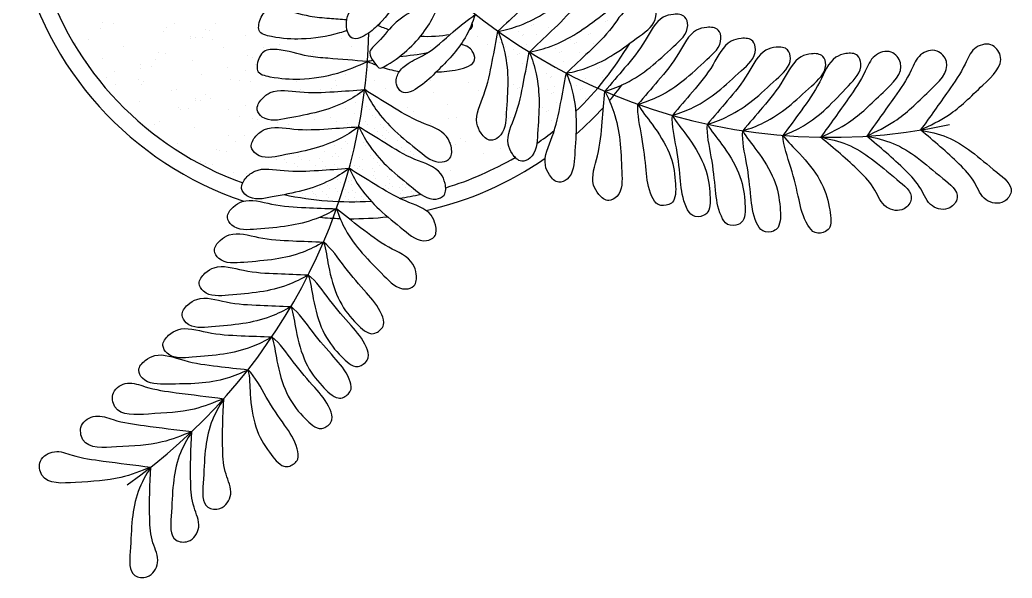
# Model space of a CAD drawing. Header units: millimetres. Extents: x -171 to 194, y -206 to 166.
# Drawn here: x -97.6 to 194.2, y -205.7 to -41.5 of the extents above; entities that cross this region are included whole.
import ezdxf

# ---------------------------------------------------------------- set-up
doc = ezdxf.new("R2010")
doc.units = ezdxf.units.MM
for name, color, linetype in [('ceco.net 289 plantpot', 7, 'Continuous'), ('ceco.net 289 pot plant', 95, 'Continuous'), ('ceco.net 289 potting soil', 27, 'Continuous')]:
    doc.layers.add(name, color=color, linetype=linetype)

msp = doc.modelspace()

# ---------------------------------------------------------------- linework, layer by layer
at = {"layer": 'ceco.net 289 plantpot'}
for radius, start, end in [(100, 192.6328, 251.4936), (95, 196.9296, 250.287), (95, 313.8846, 329.3688), (100, 319.2659, 322.6837), (100, 311.2505, 317.7514), (95, 304.9538, 308.8466), (100, 282.6328, 304.6859), (95, 286.9296, 300.3891), (95, 257.9498, 273.434), (95, 278.472, 282.3649), (100, 264.6349, 268.0527), (100, 269.5672, 276.0681)]:
    msp.add_arc((0, 0), radius, start, end, dxfattribs=at)
at = {"layer": 'ceco.net 289 pot plant'}
for centre, start, end in [((140.43, 91.6), 213.1176, 282.1874), ((-162.54, -41.13), 305.1312, 358.577)]:
    msp.add_arc(centre, 167.66, start, end, dxfattribs=at)
for points, knots in [([(17.05, -21.99), (14.19, -25.82), (8.81, -33.03), (-3.11, -38.21), (-0.55, -48.47), (5.44, -45.39), (10.44, -40.42), (16.24, -32.52), (16.81, -25.14), (17.05, -21.99)], [0, 0, 0, 0, 14.579788, 27.423449, 32.447354, 37.37669, 42.640192, 55.267752, 64.636159, 64.636159, 64.636159, 64.636159]), ([(43.01, -44.85), (45.21, -42.77), (49.85, -38.38), (56.38, -32.12), (60.49, -25.09), (65.57, -24.29), (69.12, -24.98), (69.84, -30.17), (63.8, -34.4), (57.44, -39.31), (50.15, -43.15), (45.33, -44.44), (43.01, -44.85)], [0.0052118, 0.0052118, 0.0052118, 0.0052118, 0.023307, 0.0434891, 0.0608041, 0.0670587, 0.0739783, 0.0791577, 0.0941122, 0.112631, 0.1295455, 0.1425478, 0.1425478, 0.1425478, 0.1425478]), ([(52.21, -50.97), (54.41, -48.9), (59.06, -44.51), (65.58, -38.24), (69.7, -31.21), (74.77, -30.41), (78.32, -31.1), (79.04, -36.3), (73, -40.53), (66.65, -45.43), (59.35, -49.27), (54.53, -50.56), (52.21, -50.97)], [0.0052118, 0.0052118, 0.0052118, 0.0052118, 0.023307, 0.0434891, 0.0608041, 0.0670587, 0.0739783, 0.0791577, 0.0941122, 0.112631, 0.1295455, 0.1425478, 0.1425478, 0.1425478, 0.1425478]), ([(27.38, -32.21), (25.97, -36.88), (21.8, -45.99), (14.22, -52.66), (7.99, -56.14), (6.43, -53.73), (4.44, -50.87), (9.15, -47.01), (12.54, -41.71), (20.39, -37.72), (24.97, -34.16), (27.38, -32.21)], [0.0013081, 0.0013081, 0.0013081, 0.0013081, 0.0286488, 0.0605725, 0.0625914, 0.0681089, 0.0738116, 0.0818962, 0.0977429, 0.1139236, 0.1326013, 0.1326013, 0.1326013, 0.1326013]), ([(63.12, -57.17), (65.32, -55.09), (69.97, -50.7), (76.49, -44.44), (80.61, -37.41), (85.68, -36.61), (89.23, -37.3), (89.96, -42.49), (83.91, -46.73), (77.56, -51.63), (70.26, -55.47), (65.44, -56.76), (63.12, -57.17)], [0.0052118, 0.0052118, 0.0052118, 0.0052118, 0.023307, 0.0434891, 0.0608041, 0.0670587, 0.0739783, 0.0791577, 0.0941122, 0.112631, 0.1295455, 0.1425478, 0.1425478, 0.1425478, 0.1425478]), ([(-1.32, -44.6), (-2.08, -44.87), (-6.42, -46.3), (-14.19, -47.43), (-21.47, -46.97), (-27.52, -45.59), (-27.29, -41.94), (-25.89, -38.42), (-19.34, -38.28), (-13.57, -40.5), (-6.77, -40.99), (-3.16, -41.28), (-1.47, -41.41)], [0.0139341, 0.0139341, 0.0139341, 0.0139341, 0.0187657, 0.0412527, 0.0589885, 0.0671491, 0.0707313, 0.0791883, 0.0870343, 0.105774, 0.1173076, 0.1274745, 0.1274745, 0.1274745, 0.1274745]), ([(36.36, -39.85), (35.48, -42.23), (33.1, -48.65), (26.29, -55.39), (20.89, -60.8), (15.07, -64.12), (12.71, -60.17), (13.57, -56.7), (16.93, -53.79), (23.24, -51.3), (29.12, -45.33), (34.19, -41.5), (36.4, -39.83)], [0, 0, 0, 0, 7.590313, 20.454844, 27.109435, 32.765399, 35.391152, 38.784652, 42.725385, 48.220503, 58.997267, 67.325939, 67.325939, 67.325939, 67.325939]), ([(74.4, -62.51), (76.37, -60.21), (80.52, -55.35), (86.34, -48.42), (89.68, -41), (94.63, -39.66), (98.24, -39.96), (99.51, -45.05), (93.95, -49.9), (88.16, -55.46), (81.32, -60.06), (76.67, -61.85), (74.4, -62.51)], [0.0052118, 0.0052118, 0.0052118, 0.0052118, 0.023307, 0.0434891, 0.0608041, 0.0670587, 0.0739783, 0.0791577, 0.0941122, 0.112631, 0.1295455, 0.1425478, 0.1425478, 0.1425478, 0.1425478]), ([(34.59, -44.33), (34.8, -44.26), (35.54, -43.9), (35.54, -43.04), (35.42, -42.33)], [0.061311942, 0.061311942, 0.061311942, 0.061311942, 0.062591406, 0.066305332, 0.066305332, 0.066305332, 0.066305332]), ([(84.18, -66.34), (86.15, -64.04), (90.3, -59.18), (96.12, -52.25), (99.46, -44.83), (104.42, -43.49), (108.03, -43.79), (109.3, -48.88), (103.74, -53.74), (97.95, -59.29), (91.1, -63.89), (86.45, -65.68), (84.18, -66.34)], [0.0052118, 0.0052118, 0.0052118, 0.0052118, 0.023307, 0.0434891, 0.0608041, 0.0670587, 0.0739783, 0.0791577, 0.0941122, 0.112631, 0.1295455, 0.1425478, 0.1425478, 0.1425478, 0.1425478]), ([(43.01, -44.85), (42.45, -47.83), (41.26, -54.11), (39.52, -62.99), (35.83, -70.24), (37.89, -74.95), (40.39, -77.57), (45.16, -75.36), (45.45, -67.99), (46.14, -60), (45.44, -51.78), (43.91, -47.03), (43.01, -44.85)], [0.0052118, 0.0052118, 0.0052118, 0.0052118, 0.023307, 0.0434891, 0.0608041, 0.0670587, 0.0739783, 0.0791577, 0.0941122, 0.112631, 0.1295455, 0.1425478, 0.1425478, 0.1425478, 0.1425478]), ([(24.89, -56.81), (26.94, -56.72), (30.64, -56.54), (36.92, -54.55), (35.62, -50.14), (33.56, -49.01), (32.27, -48.77), (32.1, -48.75)], [0.04136648, 0.04136648, 0.04136648, 0.04136648, 0.05421887, 0.0655308, 0.0707823, 0.0775693, 0.07859301, 0.07859301, 0.07859301, 0.07859301]), ([(94.32, -69.59), (96.29, -67.29), (100.44, -62.43), (106.26, -55.5), (109.6, -48.08), (114.55, -46.74), (118.16, -47.04), (119.43, -52.13), (113.87, -56.99), (108.08, -62.54), (101.24, -67.14), (96.59, -68.93), (94.32, -69.59)], [0.0052118, 0.0052118, 0.0052118, 0.0052118, 0.023307, 0.0434891, 0.0608041, 0.0670587, 0.0739783, 0.0791577, 0.0941122, 0.112631, 0.1295455, 0.1425478, 0.1425478, 0.1425478, 0.1425478]), ([(104.6, -72.19), (106.56, -69.88), (110.71, -65.02), (116.53, -58.09), (119.87, -50.67), (124.83, -49.33), (128.44, -49.63), (129.71, -54.73), (124.15, -59.58), (118.36, -65.13), (111.52, -69.73), (106.86, -71.53), (104.6, -72.19)], [0.0052118, 0.0052118, 0.0052118, 0.0052118, 0.023307, 0.0434891, 0.0608041, 0.0670587, 0.0739783, 0.0791577, 0.0941122, 0.112631, 0.1295455, 0.1425478, 0.1425478, 0.1425478, 0.1425478]), ([(167.28, -73.89), (170.01, -70.07), (174.56, -63.72), (180.02, -55.89), (182.36, -49.55), (188.02, -47.76), (192.94, -53.9), (184.07, -61.97), (177.1, -69.17), (170.12, -72.53), (167.28, -73.89)], [0, 0, 0, 0, 14.086029, 23.420591, 28.712399, 33.64957, 37.806547, 47.910361, 61.366748, 70.642356, 70.642356, 70.642356, 70.642356]), ([(4.65, -53.75), (1.79, -55), (-4.5, -57.74), (-14.66, -59.21), (-21.94, -58.75), (-27.99, -57.37), (-27.77, -53.72), (-26.36, -50.2), (-19.81, -50.07), (-14.04, -52.28), (-5.02, -52.94), (0.77, -53.42), (4.65, -53.75)], [0, 0, 0, 0, 9.382838, 20.626338, 29.494268, 33.574539, 35.36567, 39.594133, 43.517154, 52.88698, 58.653797, 70.36787, 70.36787, 70.36787, 70.36787]), ([(52.21, -50.97), (51.65, -53.95), (50.47, -60.23), (48.72, -69.11), (45.03, -76.37), (47.1, -81.07), (49.59, -83.69), (54.36, -81.49), (54.65, -74.11), (55.35, -66.12), (54.64, -57.9), (53.12, -53.15), (52.21, -50.97)], [0.0052118, 0.0052118, 0.0052118, 0.0052118, 0.023307, 0.0434891, 0.0608041, 0.0670587, 0.0739783, 0.0791577, 0.0941122, 0.112631, 0.1295455, 0.1425478, 0.1425478, 0.1425478, 0.1425478]), ([(114.98, -74.12), (116.94, -71.81), (121.09, -66.95), (126.91, -60.02), (130.25, -52.6), (135.21, -51.26), (138.82, -51.56), (140.09, -56.66), (134.53, -61.51), (128.74, -67.06), (121.9, -71.66), (117.24, -73.46), (114.98, -74.12)], [0.0052118, 0.0052118, 0.0052118, 0.0052118, 0.023307, 0.0434891, 0.0608041, 0.0670587, 0.0739783, 0.0791577, 0.0941122, 0.112631, 0.1295455, 0.1425478, 0.1425478, 0.1425478, 0.1425478]), ([(126.82, -75.51), (128.61, -73.07), (132.39, -67.92), (137.68, -60.57), (140.46, -52.93), (145.31, -51.22), (148.93, -51.26), (150.57, -56.24), (145.39, -61.49), (140.02, -67.46), (133.54, -72.55), (129.03, -74.69), (126.82, -75.51)], [0.0052118, 0.0052118, 0.0052118, 0.0052118, 0.023307, 0.0434891, 0.0608041, 0.0670587, 0.0739783, 0.0791577, 0.0941122, 0.112631, 0.1295455, 0.1425478, 0.1425478, 0.1425478, 0.1425478]), ([(137.93, -76.04), (140.66, -72.22), (145.21, -65.86), (150.67, -58.04), (153.01, -51.7), (158.67, -49.91), (163.59, -56.05), (154.72, -64.11), (147.75, -71.32), (140.77, -74.67), (137.93, -76.04)], [0, 0, 0, 0, 14.086029, 23.420591, 28.712399, 33.64957, 37.806547, 47.910361, 61.366748, 70.642356, 70.642356, 70.642356, 70.642356]), ([(151.43, -75.7), (154.17, -71.87), (158.71, -65.52), (164.17, -57.7), (166.51, -51.36), (172.17, -49.56), (177.09, -55.71), (168.22, -63.77), (161.25, -70.98), (154.28, -74.33), (151.43, -75.7)], [0, 0, 0, 0, 14.086029, 23.420591, 28.712399, 33.64957, 37.806547, 47.910361, 61.366748, 70.642356, 70.642356, 70.642356, 70.642356]), ([(9.14, -55.48), (10.02, -55.78), (11.64, -56.25), (13.31, -56.54), (14.07, -56.65)], [0.00962064, 0.00962064, 0.00962064, 0.00962064, 0.01518063, 0.01973781, 0.01973781, 0.01973781, 0.01973781]), ([(63.12, -57.17), (62.56, -60.15), (61.38, -66.43), (59.63, -75.31), (55.94, -82.56), (58.01, -87.27), (60.51, -89.89), (65.27, -87.68), (65.56, -80.31), (66.26, -72.32), (65.55, -64.1), (64.03, -59.35), (63.12, -57.17)], [0.0052118, 0.0052118, 0.0052118, 0.0052118, 0.023307, 0.0434891, 0.0608041, 0.0670587, 0.0739783, 0.0791577, 0.0941122, 0.112631, 0.1295455, 0.1425478, 0.1425478, 0.1425478, 0.1425478]), ([(3.82, -62.02), (0.8, -62.23), (-5.58, -62.67), (-14.61, -63.22), (-22.56, -61.48), (-26.59, -64.67), (-28.5, -67.75), (-25.17, -71.8), (-17.96, -70.22), (-10.05, -68.88), (-2.28, -66.12), (1.94, -63.45), (3.82, -62.02)], [0.0052118, 0.0052118, 0.0052118, 0.0052118, 0.023307, 0.0434891, 0.0608041, 0.0670587, 0.0739783, 0.0791577, 0.0941122, 0.112631, 0.1295455, 0.1425478, 0.1425478, 0.1425478, 0.1425478]), ([(3.82, -62.02), (6.38, -63.63), (11.8, -67.02), (19.52, -71.75), (27.35, -73.96), (29.41, -78.66), (29.64, -82.28), (24.79, -84.29), (19.17, -79.5), (12.82, -74.59), (7.26, -68.5), (4.8, -64.17), (3.82, -62.02)], [0.0052118, 0.0052118, 0.0052118, 0.0052118, 0.023307, 0.0434891, 0.0608041, 0.0670587, 0.0739783, 0.0791577, 0.0941122, 0.112631, 0.1295455, 0.1425478, 0.1425478, 0.1425478, 0.1425478]), ([(74.4, -62.51), (74.16, -65.53), (73.65, -71.9), (72.86, -80.91), (69.97, -88.52), (72.53, -92.98), (75.29, -95.32), (79.79, -92.62), (79.3, -85.25), (79.13, -77.23), (77.55, -69.14), (75.53, -64.58), (74.4, -62.51)], [0.0052118, 0.0052118, 0.0052118, 0.0052118, 0.023307, 0.0434891, 0.0608041, 0.0670587, 0.0739783, 0.0791577, 0.0941122, 0.112631, 0.1295455, 0.1425478, 0.1425478, 0.1425478, 0.1425478]), ([(84.18, -66.34), (83.95, -69.36), (85.67, -76.57), (86.56, -85.5), (87.17, -91.65), (89.9, -96.47), (93.34, -96.07), (95.45, -94.21), (95.23, -88.19), (94.22, -81.25), (88.87, -72.49), (85.32, -68.41), (84.18, -66.34)], [0.0052118, 0.0052118, 0.0052118, 0.0052118, 0.023307, 0.0434891, 0.0608041, 0.0670587, 0.0739783, 0.0791577, 0.0941122, 0.112631, 0.1295455, 0.1425478, 0.1425478, 0.1425478, 0.1425478]), ([(94.32, -69.59), (94.08, -72.61), (95.81, -79.82), (96.69, -88.75), (97.31, -94.9), (100.03, -99.72), (103.47, -99.32), (105.58, -97.46), (105.37, -91.44), (104.35, -84.5), (99, -75.74), (95.45, -71.66), (94.32, -69.59)], [0.0052118, 0.0052118, 0.0052118, 0.0052118, 0.023307, 0.0434891, 0.0608041, 0.0670587, 0.0739783, 0.0791577, 0.0941122, 0.112631, 0.1295455, 0.1425478, 0.1425478, 0.1425478, 0.1425478]), ([(2.08, -72.94), (-0.94, -73.15), (-7.32, -73.59), (-16.35, -74.13), (-24.3, -72.4), (-28.33, -75.58), (-30.24, -78.66), (-26.9, -82.71), (-19.69, -81.14), (-11.78, -79.79), (-4.01, -77.03), (0.2, -74.36), (2.08, -72.94)], [0.0052118, 0.0052118, 0.0052118, 0.0052118, 0.023307, 0.0434891, 0.0608041, 0.0670587, 0.0739783, 0.0791577, 0.0941122, 0.112631, 0.1295455, 0.1425478, 0.1425478, 0.1425478, 0.1425478]), ([(2.08, -72.94), (4.65, -74.54), (10.06, -77.93), (17.78, -82.67), (25.61, -84.87), (27.67, -89.58), (27.9, -93.19), (23.05, -95.2), (17.43, -90.42), (11.08, -85.51), (5.53, -79.42), (3.07, -75.08), (2.08, -72.94)], [0.0052118, 0.0052118, 0.0052118, 0.0052118, 0.023307, 0.0434891, 0.0608041, 0.0670587, 0.0739783, 0.0791577, 0.0941122, 0.112631, 0.1295455, 0.1425478, 0.1425478, 0.1425478, 0.1425478]), ([(104.6, -72.19), (104.36, -75.2), (106.08, -82.41), (106.97, -91.34), (107.58, -97.49), (110.31, -102.31), (113.75, -101.91), (115.86, -100.05), (115.65, -94.03), (114.63, -87.09), (109.28, -78.33), (105.73, -74.26), (104.6, -72.19)], [0.0052118, 0.0052118, 0.0052118, 0.0052118, 0.023307, 0.0434891, 0.0608041, 0.0670587, 0.0739783, 0.0791577, 0.0941122, 0.112631, 0.1295455, 0.1425478, 0.1425478, 0.1425478, 0.1425478]), ([(114.98, -74.12), (114.74, -77.14), (116.46, -84.34), (117.35, -93.27), (117.96, -99.42), (120.69, -104.24), (124.13, -103.84), (126.24, -101.98), (126.02, -95.97), (125.01, -89.02), (119.66, -80.26), (116.11, -76.19), (114.98, -74.12)], [0.0052118, 0.0052118, 0.0052118, 0.0052118, 0.023307, 0.0434891, 0.0608041, 0.0670587, 0.0739783, 0.0791577, 0.0941122, 0.112631, 0.1295455, 0.1425478, 0.1425478, 0.1425478, 0.1425478]), ([(126.82, -75.51), (126.95, -78.54), (129.53, -85.48), (131.48, -94.24), (132.83, -100.27), (136.11, -104.74), (139.48, -103.92), (141.35, -101.83), (140.42, -95.88), (138.58, -89.11), (132.21, -81.05), (128.2, -77.43), (126.82, -75.51)], [0.0052118, 0.0052118, 0.0052118, 0.0052118, 0.023307, 0.0434891, 0.0608041, 0.0670587, 0.0739783, 0.0791577, 0.0941122, 0.112631, 0.1295455, 0.1425478, 0.1425478, 0.1425478, 0.1425478]), ([(151.43, -75.7), (155.31, -78.95), (161.01, -83.73), (167.52, -90.61), (169.69, -96.84), (175.78, -97.86), (179.59, -92.61), (172.59, -87.26), (166.97, -82.25), (159.41, -77.36), (154.06, -76.25), (151.43, -75.7)], [0, 0, 0, 0, 15.162122, 22.312639, 28.358394, 33.549602, 37.146973, 44.263534, 53.941634, 62.212689, 70.254078, 70.254078, 70.254078, 70.254078]), ([(167.28, -73.89), (171.16, -77.14), (176.86, -81.92), (183.37, -88.81), (185.54, -95.04), (191.63, -96.06), (195.44, -90.8), (188.44, -85.46), (182.82, -80.44), (175.25, -75.56), (169.91, -74.44), (167.28, -73.89)], [0, 0, 0, 0, 15.162122, 22.312639, 28.358394, 33.549602, 37.146973, 44.263534, 53.941634, 62.212689, 70.254078, 70.254078, 70.254078, 70.254078]), ([(137.93, -76.04), (141.81, -79.29), (147.51, -84.07), (154.02, -90.95), (156.19, -97.18), (162.28, -98.21), (166.09, -92.95), (159.09, -87.6), (153.47, -82.59), (145.9, -77.71), (140.56, -76.59), (137.93, -76.04)], [0, 0, 0, 0, 15.162122, 22.312639, 28.358394, 33.549602, 37.146973, 44.263534, 53.941634, 62.212689, 70.254078, 70.254078, 70.254078, 70.254078]), ([(-0.76, -85.16), (-3.78, -85.37), (-10.16, -85.81), (-19.19, -86.36), (-27.14, -84.62), (-31.17, -87.8), (-33.08, -90.88), (-29.74, -94.94), (-22.53, -93.36), (-14.62, -92.02), (-6.85, -89.26), (-2.64, -86.59), (-0.76, -85.16)], [0.0052118, 0.0052118, 0.0052118, 0.0052118, 0.023307, 0.0434891, 0.0608041, 0.0670587, 0.0739783, 0.0791577, 0.0941122, 0.112631, 0.1295455, 0.1425478, 0.1425478, 0.1425478, 0.1425478]), ([(-0.76, -85.16), (1.81, -86.77), (7.23, -90.15), (14.94, -94.89), (22.77, -97.1), (24.83, -101.8), (25.06, -105.42), (20.21, -107.42), (14.59, -102.64), (8.25, -97.73), (2.69, -91.64), (0.23, -87.3), (-0.76, -85.16)], [0.0052118, 0.0052118, 0.0052118, 0.0052118, 0.023307, 0.0434891, 0.0608041, 0.0670587, 0.0739783, 0.0791577, 0.0941122, 0.112631, 0.1295455, 0.1425478, 0.1425478, 0.1425478, 0.1425478]), ([(-4.48, -97.07), (-7.51, -96.96), (-13.9, -96.71), (-22.94, -96.29), (-30.66, -93.72), (-35, -96.45), (-37.23, -99.31), (-34.34, -103.7), (-27.01, -102.9), (-19, -102.41), (-10.98, -100.49), (-6.51, -98.29), (-4.48, -97.07)], [0.0052118, 0.0052118, 0.0052118, 0.0052118, 0.023307, 0.0434891, 0.0608041, 0.0670587, 0.0739783, 0.0791577, 0.0941122, 0.112631, 0.1295455, 0.1425478, 0.1425478, 0.1425478, 0.1425478]), ([(-4.48, -97.07), (-2.1, -98.94), (2.92, -102.89), (10.09, -108.42), (17.64, -111.45), (19.18, -116.35), (19.03, -119.97), (13.99, -121.45), (8.92, -116.09), (3.13, -110.53), (-1.75, -103.88), (-3.73, -99.31), (-4.48, -97.07)], [0.0052118, 0.0052118, 0.0052118, 0.0052118, 0.023307, 0.0434891, 0.0608041, 0.0670587, 0.0739783, 0.0791577, 0.0941122, 0.112631, 0.1295455, 0.1425478, 0.1425478, 0.1425478, 0.1425478]), ([(-8.3, -106.86), (-11.32, -106.75), (-17.71, -106.5), (-26.75, -106.09), (-34.47, -103.51), (-38.82, -106.24), (-41.04, -109.1), (-38.16, -113.49), (-30.82, -112.69), (-22.81, -112.2), (-14.79, -110.29), (-10.32, -108.08), (-8.3, -106.86)], [0.0052118, 0.0052118, 0.0052118, 0.0052118, 0.023307, 0.0434891, 0.0608041, 0.0670587, 0.0739783, 0.0791577, 0.0941122, 0.112631, 0.1295455, 0.1425478, 0.1425478, 0.1425478, 0.1425478]), ([(-8.3, -106.86), (-5.92, -108.73), (-1.79, -114.89), (4.17, -121.59), (8.28, -126.21), (9.97, -131.49), (7.35, -133.74), (4.55, -134.04), (0.27, -129.8), (-4.14, -124.34), (-6.96, -114.47), (-7.55, -109.1), (-8.3, -106.86)], [0.0052118, 0.0052118, 0.0052118, 0.0052118, 0.023307, 0.0434891, 0.0608041, 0.0670587, 0.0739783, 0.0791577, 0.0941122, 0.112631, 0.1295455, 0.1425478, 0.1425478, 0.1425478, 0.1425478]), ([(-12.78, -116.52), (-15.81, -116.4), (-22.19, -116.16), (-31.23, -115.74), (-38.95, -113.16), (-43.3, -115.9), (-45.52, -118.76), (-42.64, -123.14), (-35.3, -122.34), (-27.29, -121.85), (-19.27, -119.94), (-14.8, -117.73), (-12.78, -116.52)], [0.0052118, 0.0052118, 0.0052118, 0.0052118, 0.023307, 0.0434891, 0.0608041, 0.0670587, 0.0739783, 0.0791577, 0.0941122, 0.112631, 0.1295455, 0.1425478, 0.1425478, 0.1425478, 0.1425478]), ([(-12.78, -116.52), (-10.4, -118.39), (-6.27, -124.54), (-0.31, -131.24), (3.8, -135.87), (5.49, -141.14), (2.87, -143.4), (0.07, -143.69), (-4.21, -139.45), (-8.63, -134), (-11.44, -124.12), (-12.03, -118.75), (-12.78, -116.52)], [0.0052118, 0.0052118, 0.0052118, 0.0052118, 0.023307, 0.0434891, 0.0608041, 0.0670587, 0.0739783, 0.0791577, 0.0941122, 0.112631, 0.1295455, 0.1425478, 0.1425478, 0.1425478, 0.1425478]), ([(-17.84, -125.83), (-20.87, -125.71), (-27.25, -125.47), (-36.29, -125.05), (-44.02, -122.48), (-48.36, -125.21), (-50.58, -128.07), (-47.7, -132.46), (-40.37, -131.66), (-32.36, -131.16), (-24.34, -129.25), (-19.86, -127.05), (-17.84, -125.83)], [0.0052118, 0.0052118, 0.0052118, 0.0052118, 0.023307, 0.0434891, 0.0608041, 0.0670587, 0.0739783, 0.0791577, 0.0941122, 0.112631, 0.1295455, 0.1425478, 0.1425478, 0.1425478, 0.1425478]), ([(-17.84, -125.83), (-15.46, -127.7), (-11.34, -133.85), (-5.37, -140.56), (-1.27, -145.18), (0.43, -150.45), (-2.2, -152.71), (-4.99, -153), (-9.27, -148.76), (-13.69, -143.31), (-16.5, -133.44), (-17.09, -128.07), (-17.84, -125.83)], [0.0052118, 0.0052118, 0.0052118, 0.0052118, 0.023307, 0.0434891, 0.0608041, 0.0670587, 0.0739783, 0.0791577, 0.0941122, 0.112631, 0.1295455, 0.1425478, 0.1425478, 0.1425478, 0.1425478]), ([(-23.46, -134.77), (-26.49, -134.65), (-32.87, -134.41), (-41.91, -133.99), (-49.63, -131.41), (-53.98, -134.15), (-56.2, -137.01), (-53.32, -141.4), (-45.98, -140.6), (-37.97, -140.1), (-29.95, -138.19), (-25.48, -135.99), (-23.46, -134.77)], [0.0052118, 0.0052118, 0.0052118, 0.0052118, 0.023307, 0.0434891, 0.0608041, 0.0670587, 0.0739783, 0.0791577, 0.0941122, 0.112631, 0.1295455, 0.1425478, 0.1425478, 0.1425478, 0.1425478]), ([(-23.46, -134.77), (-21.08, -136.64), (-16.95, -142.79), (-10.99, -149.5), (-6.89, -154.12), (-5.19, -159.39), (-7.81, -161.65), (-10.61, -161.94), (-14.89, -157.7), (-19.31, -152.25), (-22.12, -142.38), (-22.71, -137.01), (-23.46, -134.77)], [0.0052118, 0.0052118, 0.0052118, 0.0052118, 0.023307, 0.0434891, 0.0608041, 0.0670587, 0.0739783, 0.0791577, 0.0941122, 0.112631, 0.1295455, 0.1425478, 0.1425478, 0.1425478, 0.1425478]), ([(-30.46, -144.42), (-33.47, -144.09), (-39.82, -143.37), (-48.81, -142.28), (-56.32, -139.14), (-60.85, -141.55), (-63.28, -144.23), (-60.73, -148.82), (-53.36, -148.57), (-45.33, -148.67), (-37.19, -147.36), (-32.57, -145.49), (-30.46, -144.42)], [0.0052118, 0.0052118, 0.0052118, 0.0052118, 0.023307, 0.0434891, 0.0608041, 0.0670587, 0.0739783, 0.0791577, 0.0941122, 0.112631, 0.1295455, 0.1425478, 0.1425478, 0.1425478, 0.1425478]), ([(-30.46, -144.42), (-28.32, -146.57), (-24.97, -153.17), (-19.85, -160.54), (-16.33, -165.62), (-15.28, -171.07), (-18.16, -172.99), (-20.97, -172.94), (-24.71, -168.22), (-28.44, -162.28), (-30.05, -152.14), (-29.98, -146.74), (-30.46, -144.42)], [0.0052118, 0.0052118, 0.0052118, 0.0052118, 0.023307, 0.0434891, 0.0608041, 0.0670587, 0.0739783, 0.0791577, 0.0941122, 0.112631, 0.1295455, 0.1425478, 0.1425478, 0.1425478, 0.1425478]), ([(-37.61, -152.94), (-42.27, -152.36), (-50.02, -151.4), (-59.47, -150.11), (-65.72, -147.53), (-70.88, -150.48), (-69.7, -158.26), (-57.75, -157.2), (-47.73, -156.96), (-40.54, -154.11), (-37.61, -152.94)], [0, 0, 0, 0, 14.086029, 23.420591, 28.712399, 33.64957, 37.806547, 47.910361, 61.366748, 70.642356, 70.642356, 70.642356, 70.642356]), ([(-37.61, -152.94), (-37.85, -158), (-38.2, -165.43), (-37.55, -174.89), (-34.44, -180.7), (-37.82, -185.87), (-44.26, -185.11), (-43.45, -176.34), (-43.33, -168.81), (-41.79, -159.94), (-38.99, -155.25), (-37.61, -152.94)], [0, 0, 0, 0, 15.162122, 22.312639, 28.358394, 33.549602, 37.146973, 44.263534, 53.941634, 62.212689, 70.254078, 70.254078, 70.254078, 70.254078]), ([(-47.01, -162.64), (-51.67, -162.06), (-59.43, -161.09), (-68.88, -159.8), (-75.13, -157.23), (-80.28, -160.17), (-79.1, -167.95), (-67.16, -166.89), (-57.14, -166.66), (-49.95, -163.8), (-47.01, -162.64)], [0, 0, 0, 0, 14.086029, 23.420591, 28.712399, 33.64957, 37.806547, 47.910361, 61.366748, 70.642356, 70.642356, 70.642356, 70.642356]), ([(-47.01, -162.64), (-47.25, -167.69), (-47.6, -175.13), (-46.96, -184.58), (-43.84, -190.39), (-47.22, -195.56), (-53.67, -194.8), (-52.86, -186.03), (-52.73, -178.5), (-51.19, -169.63), (-48.39, -164.95), (-47.01, -162.64)], [0, 0, 0, 0, 15.162122, 22.312639, 28.358394, 33.549602, 37.146973, 44.263534, 53.941634, 62.212689, 70.254078, 70.254078, 70.254078, 70.254078]), ([(-59.08, -173.07), (-63.74, -172.49), (-71.5, -171.52), (-80.95, -170.23), (-87.2, -167.66), (-92.35, -170.6), (-91.17, -178.38), (-79.23, -177.32), (-69.21, -177.09), (-62.02, -174.23), (-59.08, -173.07)], [0, 0, 0, 0, 14.086029, 23.420591, 28.712399, 33.64957, 37.806547, 47.910361, 61.366748, 70.642356, 70.642356, 70.642356, 70.642356]), ([(-59.08, -173.07), (-59.32, -178.12), (-59.67, -185.55), (-59.03, -195.01), (-55.91, -200.82), (-59.29, -205.99), (-65.74, -205.23), (-64.93, -196.46), (-64.8, -188.93), (-63.26, -180.06), (-60.46, -175.38), (-59.08, -173.07)], [0, 0, 0, 0, 15.162122, 22.312639, 28.358394, 33.549602, 37.146973, 44.263534, 53.941634, 62.212689, 70.254078, 70.254078, 70.254078, 70.254078])]:
    msp.add_open_spline(points, degree=3, knots=knots, dxfattribs=at)
for points in [[(7.66, -43.12), (8.76, -43.58), (9.86, -44), (10.96, -44.37)], [(20.27, -46.27), (23.14, -46.46), (26.04, -46.29), (28.99, -45.76)], [(22.41, -51.15), (19.69, -51.86), (16.83, -52.05), (13.99, -52.33)], [(6.23, -53.47), (5.69, -53.57), (5.15, -53.67), (4.61, -53.76)], [(4.65, -53.75), (5.47, -54.08), (6.28, -54.42), (7.11, -54.74)]]:
    msp.add_open_spline(points, degree=3, dxfattribs=at)
at = {"layer": 'ceco.net 289 potting soil'}
for p, q in [((-73.14, -42.21), (-73.14, -42.21)), ((-70, -42.7), (-70, -42.7)), ((-52.04, -42.5), (-52.04, -42.5)), ((-40.01, -42.57), (-40.01, -42.57)), ((51.81, -41.85), (51.81, -41.85)), ((52.97, -43.17), (52.97, -43.17)), ((53.53, -42.84), (53.53, -42.84)), ((57.92, -43.64), (57.92, -43.64)), ((74.71, -41.98), (74.71, -41.98)), ((75.27, -41.65), (75.27, -41.65)), ((-73.72, -43.91), (-73.72, -43.91)), ((-55.26, -44.99), (-55.26, -44.99)), ((-54.49, -43.84), (-54.49, -43.84)), ((-47.39, -46.26), (-47.39, -46.26)), ((-42.86, -44.3), (-42.86, -44.3)), ((-41.79, -44.51), (-41.79, -44.51)), ((-31.3, -46.1), (-31.3, -46.1)), ((37.01, -46.29), (37.01, -46.29)), ((48.93, -44.81), (48.93, -44.81)), ((50.09, -46.13), (50.09, -46.13)), ((50.66, -45.79), (50.66, -45.79)), ((54.39, -45.8), (54.39, -45.8)), ((68.53, -44.4), (68.53, -44.4)), ((69.7, -45.72), (69.7, -45.72)), ((70.26, -45.38), (70.26, -45.38)), ((-81.16, -48.41), (-81.16, -48.41)), ((-77.43, -47.36), (-77.43, -47.36)), ((-67.18, -49.37), (-67.18, -49.37)), ((-47.32, -46.99), (-47.32, -46.99)), ((-45.89, -46.77), (-45.89, -46.77)), ((-43.96, -46.75), (-43.96, -46.75)), ((-40.83, -47.23), (-40.83, -47.23)), ((-37.78, -49.54), (-37.78, -49.54)), ((-26.08, -49.53), (-26.08, -49.53)), ((-21.37, -48.69), (-21.37, -48.69)), ((-16.46, -47.38), (-16.46, -47.38)), ((-3.12, -47.05), (-3.12, -47.05)), ((-0.07, -49.36), (-0.07, -49.36)), ((20.05, -47.31), (20.05, -47.31)), ((40.06, -48.6), (40.06, -48.6)), ((43.49, -48.27), (43.49, -48.27)), ((44.66, -49.59), (44.66, -49.59)), ((45.22, -49.26), (45.22, -49.26)), ((51.51, -48.76), (51.51, -48.76)), ((64.33, -47.17), (64.33, -47.17)), ((65.5, -48.48), (65.5, -48.48)), ((66.06, -48.15), (66.06, -48.15)), ((71.12, -48.35), (71.12, -48.35)), ((-56.7, -50.96), (-56.7, -50.96)), ((-54.76, -51.5), (-54.76, -51.5)), ((-30.69, -51.96), (-30.69, -51.96)), ((-29.18, -52.48), (-29.18, -52.48)), ((-20.91, -50.08), (-20.91, -50.08)), ((-14.79, -51.28), (-14.79, -51.28)), ((-11.65, -51.77), (-11.65, -51.77)), ((-11.12, -50.7), (-11.12, -50.7)), ((-0.63, -52.29), (-0.63, -52.29)), ((18.78, -51.09), (18.78, -51.09)), ((23.1, -49.61), (23.1, -49.61)), ((46.08, -52.22), (46.08, -52.22)), ((47.63, -50.32), (47.63, -50.32)), ((48.8, -51.63), (48.8, -51.63)), ((49.36, -51.3), (49.36, -51.3)), ((59.82, -49.92), (59.82, -49.92)), ((60.99, -51.23), (60.99, -51.23)), ((61.55, -50.9), (61.55, -50.9)), ((66.92, -51.12), (66.92, -51.12)), ((-77.85, -53.84), (-77.85, -53.84)), ((-73.36, -52.96), (-73.36, -52.96)), ((-62.06, -54.72), (-62.06, -54.72)), ((-58.92, -55.2), (-58.92, -55.2)), ((-57.61, -53.22), (-57.61, -53.22)), ((-46.76, -53.55), (-46.76, -53.55)), ((-28.36, -54.58), (-28.36, -54.58)), ((50.22, -54.27), (50.22, -54.27)), ((62.41, -53.86), (62.41, -53.86)), ((-69.73, -56.61), (-69.73, -56.61)), ((-62.07, -55.91), (-62.07, -55.91)), ((-44.18, -57.5), (-44.18, -57.5)), ((-36.51, -55.56), (-36.51, -55.56)), ((-31.21, -56.3), (-31.21, -56.3)), ((-1.95, -57.66), (-1.95, -57.66)), ((12.85, -57.4), (12.85, -57.4)), ((57.16, -57.26), (57.16, -57.26)), ((58.89, -58.24), (58.89, -58.24)), ((72.41, -55.79), (72.41, -55.79)), ((72.98, -55.46), (72.98, -55.46)), ((-72.16, -58.41), (-72.16, -58.41)), ((-69.51, -60.42), (-69.51, -60.42)), ((-62.64, -59.03), (-62.64, -59.03)), ((-61.9, -60.41), (-61.9, -60.41)), ((-61.14, -59.54), (-61.14, -59.54)), ((-35.66, -59), (-35.66, -59)), ((-32.89, -59.25), (-32.89, -59.25)), ((-29.75, -59.74), (-29.75, -59.74)), ((-16.09, -59.74), (-16.09, -59.74)), ((-4.8, -59.39), (-4.8, -59.39)), ((-4.36, -60.95), (-4.36, -60.95)), ((6.79, -59.24), (6.79, -59.24)), ((23.1, -59.41), (23.1, -59.41)), ((34.24, -60.05), (34.24, -60.05)), ((47.62, -60.51), (47.62, -60.51)), ((58.33, -58.57), (58.33, -58.57)), ((59.75, -61.2), (59.75, -61.2)), ((66.24, -60.69), (66.24, -60.69)), ((68.82, -58.62), (68.82, -58.62)), ((73.83, -58.43), (73.83, -58.43)), ((-53.03, -62.31), (-53.03, -62.31)), ((-51.42, -62), (-51.42, -62)), ((-43.11, -63.5), (-43.11, -63.5)), ((-15, -62.03), (-15, -62.03)), ((-9.26, -62.08), (-9.26, -62.08)), ((-5.84, -61.75), (-5.84, -61.75)), ((2.73, -63.36), (2.73, -63.36)), ((9.84, -61.55), (9.84, -61.55)), ((23.94, -62.85), (23.94, -62.85)), ((37.28, -62.36), (37.28, -62.36)), ((48.78, -61.82), (48.78, -61.82)), ((49.35, -61.49), (49.35, -61.49)), ((57.63, -61.84), (57.63, -61.84)), ((58.79, -63.15), (58.79, -63.15)), ((59.35, -62.82), (59.35, -62.82)), ((67.4, -62), (67.4, -62)), ((67.97, -61.67), (67.97, -61.67)), ((-62.28, -65.46), (-62.28, -65.46)), ((-45.96, -65.22), (-45.96, -65.22)), ((-45.93, -64.73), (-45.93, -64.73)), ((-44.43, -65.24), (-44.43, -65.24)), ((-41.49, -64.6), (-41.49, -64.6)), ((-31.23, -66.6), (-31.23, -66.6)), ((1.17, -65.79), (1.17, -65.79)), ((4.47, -67.06), (4.47, -67.06)), ((28.3, -66.36), (28.3, -66.36)), ((60.21, -65.78), (60.21, -65.78)), ((68.82, -64.63), (68.82, -64.63)), ((-50.98, -67.22), (-50.98, -67.22)), ((-50.42, -67.92), (-50.42, -67.92)), ((-47.85, -67.71), (-47.85, -67.71)), ((-36.32, -68.01), (-36.32, -68.01)), ((-33.1, -70), (-33.1, -70)), ((-1.68, -67.51), (-1.68, -67.51)), ((0.68, -69.03), (0.68, -69.03)), ((5.27, -67.89), (5.27, -67.89)), ((6.15, -69.5), (6.15, -69.5)), ((15.18, -69.09), (15.18, -69.09)), ((16.5, -67.35), (16.5, -67.35)), ((18.12, -68.45), (18.12, -68.45)), ((44.82, -69.3), (44.82, -69.3)), ((56.14, -67.27), (56.14, -67.27)), ((57.31, -68.58), (57.31, -68.58)), ((57.87, -68.25), (57.87, -68.25)), ((-57.86, -72.42), (-57.86, -72.42)), ((-56.63, -71.46), (-56.63, -71.46)), ((-29.23, -70.43), (-29.23, -70.43)), ((-27.73, -70.94), (-27.73, -70.94)), ((-24.01, -71), (-24.01, -71)), ((-21.81, -71.76), (-21.81, -71.76)), ((-18.67, -72.25), (-18.67, -72.25)), ((-10.82, -70.78), (-10.82, -70.78)), ((-6.14, -70.21), (-6.14, -70.21)), ((-4.5, -71.47), (-4.5, -71.47)), ((-1.37, -71.96), (-1.37, -71.96)), ((-0.56, -72.79), (-0.56, -72.79)), ((3.93, -71.31), (3.93, -71.31)), ((4.73, -72.14), (4.73, -72.14)), ((6.96, -70.33), (6.96, -70.33)), ((8.54, -72.41), (8.54, -72.41)), ((23.29, -71.86), (23.29, -71.86)), ((28.38, -70.45), (28.38, -70.45)), ((30.88, -70.31), (30.88, -70.31)), ((45.99, -70.61), (45.99, -70.61)), ((46.55, -70.28), (46.55, -70.28)), ((58.73, -71.22), (58.73, -71.22)), ((-46.14, -73.05), (-46.14, -73.05)), ((-36.21, -75.64), (-36.21, -75.64)), ((-31.46, -75.5), (-31.46, -75.5)), ((6.68, -73.5), (6.68, -73.5)), ((7.48, -74.34), (7.48, -74.34)), ((9.1, -75.46), (9.1, -75.46)), ((9.35, -73.24), (9.35, -73.24)), ((10.09, -73.9), (10.09, -73.9)), ((10.89, -74.74), (10.89, -74.74)), ((-51.2, -77.97), (-51.2, -77.97)), ((-34.31, -77.23), (-34.31, -77.23)), ((-5.05, -78.59), (-5.05, -78.59)), ((-1.93, -77.15), (-1.93, -77.15)), ((-1.12, -77.99), (-1.12, -77.99)), ((3.33, -77.59), (3.33, -77.59)), ((4.14, -78.43), (4.14, -78.43)), ((9.9, -76.29), (9.9, -76.29)), ((13.47, -76.9), (13.47, -76.9)), ((29.1, -78.04), (29.1, -78.04)), ((29.13, -77.54), (29.13, -77.54)), ((30.63, -78.05), (30.63, -78.05)), ((31.95, -76.31), (31.95, -76.31)), ((33.58, -77.41), (33.58, -77.41)), ((-39.9, -79.73), (-39.9, -79.73)), ((-38.77, -79.92), (-38.77, -79.92)), ((-36.77, -80.22), (-36.77, -80.22)), ((-15.69, -81.69), (-15.69, -81.69)), ((-7.91, -80.31), (-7.91, -80.31)), ((-4.75, -80.79), (-4.75, -80.79)), ((-3.94, -81.62), (-3.94, -81.62)), ((-2.91, -79.41), (-2.91, -79.41)), ((5.58, -81.45), (5.58, -81.45)), ((14.68, -79.03), (14.68, -79.03)), ((15.48, -79.86), (15.48, -79.86)), ((17.39, -80.13), (17.39, -80.13)), ((18.2, -80.96), (18.2, -80.96)), ((38.74, -80.82), (38.74, -80.82)), ((43.83, -79.42), (43.83, -79.42)), ((-44.48, -83.19), (-44.48, -83.19)), ((-42.97, -83.71), (-42.97, -83.71)), ((-40.87, -84.1), (-40.87, -84.1)), ((-22.02, -82.51), (-22.02, -82.51)), ((-19.86, -82.47), (-19.86, -82.47)), ((-19.05, -83.31), (-19.05, -83.31)), ((-16.68, -83.86), (-16.68, -83.86)), ((-14.89, -82.52), (-14.89, -82.52)), ((-12.36, -83.01), (-12.36, -83.01)), ((-10.73, -84.27), (-10.73, -84.27)), ((-9.51, -82.29), (-9.51, -82.29)), ((-8.7, -83.13), (-8.7, -83.13)), ((-5.54, -81.83), (-5.54, -81.83)), ((-5.06, -84.13), (-5.06, -84.13)), ((0.9, -84.4), (0.9, -84.4)), ((2.29, -81.84), (2.29, -81.84)), ((3.09, -82.67), (3.09, -82.67)), ((6.39, -82.29), (6.39, -82.29)), ((7.45, -83.54), (7.45, -83.54)), ((8.25, -84.37), (8.25, -84.37)), ((-34.86, -86.48), (-34.86, -86.48)), ((-30.93, -86.69), (-30.93, -86.69)), ((-15.88, -84.69), (-15.88, -84.69)), ((-7.59, -84.75), (-7.59, -84.75)), ((-4.26, -84.97), (-4.26, -84.97)), ((1.7, -85.23), (1.7, -85.23)), ((2.29, -84.63), (2.29, -84.63)), ((3.09, -85.46), (3.09, -85.46)), ((5.99, -85.18), (5.99, -85.18)), ((6.27, -87.34), (6.27, -87.34)), ((6.79, -86.01), (6.79, -86.01)), ((28.92, -85.86), (28.92, -85.86)), ((-7.19, -90.16), (-7.19, -90.16)), ((-4.23, -88.52), (-4.23, -88.52)), ((-3.43, -89.35), (-3.43, -89.35)), ((-0.96, -89.02), (-0.96, -89.02)), ((-0.84, -87.86), (-0.84, -87.86)), ((-0.15, -89.86), (-0.15, -89.86)), ((-0.04, -88.7), (-0.04, -88.7)), ((7.07, -88.18), (7.07, -88.18)), ((9.93, -90.37), (9.93, -90.37)), ((10.42, -87.63), (10.42, -87.63)), ((11.13, -89.57), (11.13, -89.57)), ((11.22, -88.47), (11.22, -88.47)), ((11.93, -90.4), (11.93, -90.4)), ((14.9, -90.02), (14.9, -90.02)), ((-14.43, -92.64), (-14.43, -92.64)), ((-11.41, -91.94), (-11.41, -91.94)), ((-11.22, -92.69), (-11.22, -92.69)), ((-10.6, -92.77), (-10.6, -92.77)), ((-9.46, -91.16), (-9.46, -91.16)), ((-8.66, -91.99), (-8.66, -91.99)), ((-7.5, -92.79), (-7.5, -92.79)), ((-6.39, -91), (-6.39, -91)), ((-4.87, -91.02), (-4.87, -91.02)), ((-4.07, -91.85), (-4.07, -91.85)), ((-1.8, -91.54), (-1.8, -91.54)), ((-0.99, -92.38), (-0.99, -92.38)), ((0.3, -91.59), (0.3, -91.59)), ((1.11, -92.42), (1.11, -92.42)), ((10.74, -91.2), (10.74, -91.2)), ((14.09, -90.72), (14.09, -90.72)), ((14.48, -92.58), (14.48, -92.58)), ((14.89, -91.56), (14.89, -91.56)), ((15.71, -90.85), (15.71, -90.85)), ((17.48, -91.9), (17.48, -91.9)), ((18.29, -92.73), (18.29, -92.73)), ((-13.63, -93.48), (-13.63, -93.48)), ((-10.42, -93.52), (-10.42, -93.52)), ((-6.69, -93.63), (-6.69, -93.63)), ((-1.78, -93.47), (-1.78, -93.47)), ((-0.98, -94.31), (-0.98, -94.31)), ((0.68, -93.71), (0.68, -93.71)), ((1.48, -94.55), (1.48, -94.55)), ((2.77, -93.42), (2.77, -93.42)), ((3.58, -94.25), (3.58, -94.25)), ((15.29, -93.42), (15.29, -93.42))]:
    msp.add_line(p, q, dxfattribs=at)

doc.saveas('drawing.dxf')
